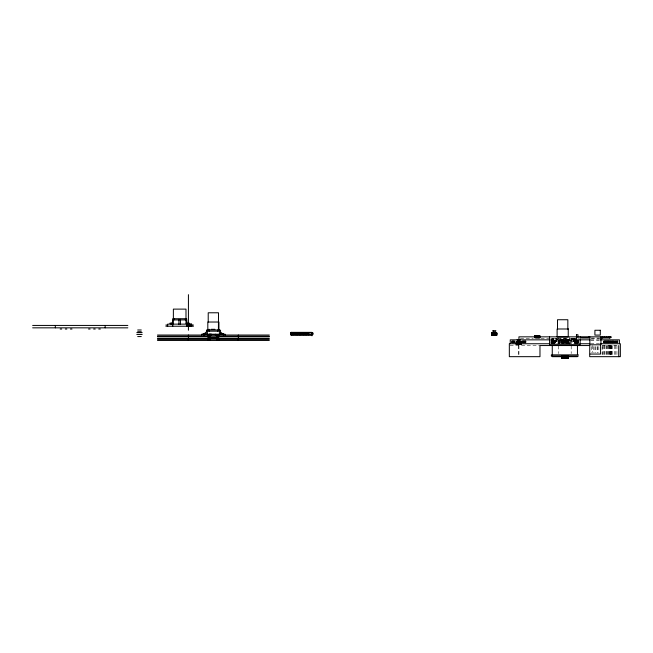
<?xml version="1.0" encoding="UTF-8"?>
<svg xmlns="http://www.w3.org/2000/svg" width="653" height="653" viewBox="0 0 653 653"><rect width="100%" height="100%" fill="white"/><g stroke="black" fill="none" stroke-linecap="round" stroke-linejoin="round"><path stroke-width="0.49" stroke-dasharray="3.27 2.45" d="M559.776 343.454L559.776 340.45M560.078 343.454L560.078 340.45M561.58 343.454L561.58 340.45M561.653 343.454L561.653 340.45M571.742 338.344L571.195 343.747M590.883 338.042L599.821 338.042M520.441 338.344L533.297 338.344M540.97 338.344L575.913 338.344M591.398 338.344L599.462 338.344M563.09 338.695L566.682 338.695M552.871 339.544L551.067 339.544L551.067 338.344M576.852 339.544L578.656 339.544M550.871 339.846L578.811 339.846M590.655 339.846L599.299 339.846M550.871 340.45L578.901 340.45M590.655 340.45L599.299 340.45M550.773 340.613L555.736 340.907L550.773 340.907M568.192 340.613L561.58 340.613L568.192 340.907M578.729 340.613L574.036 340.907L578.844 340.907M554.968 341.348L557.597 341.65L557.67 345.551M574.795 341.348L572.175 341.65L572.093 345.551M550.773 343.013L555.736 343.315L550.773 343.315M568.192 343.013L561.58 343.013L568.192 343.315M578.77 343.013L574.036 343.013L578.729 343.315M550.871 343.454L578.795 343.454M590.655 343.454L599.299 343.454M510.042 345.551L539.974 345.551M602.107 345.551L617.934 345.551M558.576 343.747L557.972 336.842M617.86 340.907L617.86 343.013M617.828 340.907L617.787 343.013M617.607 340.907L617.697 343.013M617.485 340.907L617.485 343.013M617.346 340.907L617.346 343.013M617.281 340.907L617.24 343.013M617.003 340.907L617.003 343.013M616.93 345.551L616.93 354.644M616.799 340.907L616.767 343.013M616.514 340.907L616.522 343.013M616.285 340.907L616.35 343.013M616.122 340.907L616.114 343.013M615.967 340.907L615.967 343.013M615.861 340.907L615.869 343.013M615.714 343.013L615.706 340.907L615.608 343.013M615.722 345.551L615.722 354.644M615.379 340.907L615.355 343.013M615.11 340.907L615.085 343.013M614.759 340.907L614.791 343.013M614.489 340.907L614.563 343.013M614.302 340.907L614.293 343.013M614.31 345.551L614.31 354.644M614.057 340.907L614.171 343.013M613.934 340.907L613.918 343.013M613.812 340.907L613.804 343.013M613.387 340.907L613.371 343.013M613.159 340.907L613.167 343.013M612.987 340.907L612.979 343.013M612.93 340.907L612.93 343.013M612.685 340.907L612.726 343.013L612.563 340.907M612.718 345.551L612.718 354.644M612.53 340.907L612.538 343.013M612.31 340.907L612.334 343.013M612.228 340.907L612.236 343.013M612.049 340.907L612.098 343.013M611.967 340.907L612 343.013M611.575 340.907L611.575 343.013M611.379 340.907L611.396 343.013M611.33 345.551L611.33 354.644M611.265 340.907L611.265 343.013M611.249 345.551L611.249 354.644M611.135 340.907L611.143 343.013M611.045 340.907L610.963 343.013M610.996 345.551L610.996 354.644M610.824 340.907L610.833 343.013M610.726 340.744L610.694 343.013M610.726 345.551L610.726 356.669M610.522 340.907L610.579 343.013M610.588 345.551L610.588 354.644M610.359 340.907L610.343 343.013M610.155 340.907L610.139 343.013M610.016 343.013L609.82 340.907M610.024 345.551L610.024 354.644M609.641 340.907L609.624 343.013M609.494 340.907L609.461 343.013M609.412 340.907L609.29 343.013M609.298 345.551L609.298 354.644M609.233 340.907L609.265 343.013M609.127 340.907L609.053 343.013M609.012 345.551L609.012 354.644M608.963 340.907L608.955 343.013M608.792 340.907L608.792 343.013M608.727 340.907L608.686 343.013M608.555 340.907L608.547 343.013M608.376 340.907L608.449 343.013M608.433 345.551L608.433 354.644M608.286 340.907L608.302 343.013M608.163 340.907L608.065 343.013M608.025 340.907L608.025 343.013M607.902 340.907L607.853 343.013M607.731 340.907L607.747 343.013M607.551 340.907L607.641 343.013M607.396 340.907L607.461 343.013M607.412 345.551L607.412 354.644M607.282 340.907L607.266 343.013M607.127 340.907L607.151 343.013M606.996 340.907L607.004 343.013M606.923 340.907L606.898 343.013M606.931 345.551L606.931 354.644M606.751 340.907L606.71 343.013M606.58 343.013L606.572 340.907L606.515 343.013M606.327 340.907L606.343 343.013M606.278 340.907L606.27 343.013M606.27 345.551L606.27 354.644M606.025 340.907L606.025 343.013M605.992 343.013L605.886 340.907L605.804 343.013M605.69 340.907L605.682 343.013M605.576 340.907L605.478 343.013M605.372 340.907L605.396 343.013M605.282 340.907L605.282 343.013M605.176 340.907L605.184 343.013M604.988 345.551L604.988 354.644M604.711 340.907L604.768 343.013M604.719 345.551L604.719 354.644M604.605 340.907L604.613 343.013M604.466 340.907L604.474 343.013M604.343 340.907L604.319 343.013M604.172 340.907L604.188 343.013M604.033 340.907L604.017 343.013M603.919 340.907L603.886 343.013M603.756 340.907L603.747 343.013M603.601 345.551L603.601 354.644M602.393 345.551L602.393 354.644M602.107 346.563L602.107 354.644M598.834 346.563L598.834 352.628M597.471 346.563L597.471 352.628M597.095 346.563L597.095 352.628M595.291 346.563L595.291 352.628M594.916 346.563L594.916 352.628M593.455 346.563L593.455 352.628M592.312 345.551L592.312 352.628M591.577 346.563L591.577 352.628M578.607 340.907L578.607 343.013M578.493 340.907L578.534 343.013M578.378 340.907L578.37 343.013M578.231 338.344L578.231 339.544M578.223 340.907L578.199 343.013M578.117 340.907L578.117 343.013M577.872 340.907L577.864 343.013M577.603 340.907L577.636 343.013M577.366 340.907L577.342 343.013M577.072 340.907L577.072 343.013M577.015 340.907L577.015 343.013M576.852 338.344L576.852 340.45M576.689 338.344L576.689 340.45M576.55 340.907L576.55 343.013M576.428 340.907L576.419 343.013M576.313 340.907L576.305 343.013M576.175 338.344L576.175 340.45M576.199 340.907L576.175 343.013M576.068 340.907L576.068 343.013M575.84 340.613L575.84 343.315M575.807 339.846L575.807 340.45M575.66 340.907L575.62 343.013M575.424 340.907L575.407 343.013M575.366 338.344L575.391 340.45M575.366 340.907L575.375 343.013M575.187 340.907L575.179 343.013M575.081 340.907L575.081 343.013M574.983 340.907L574.934 343.013M574.795 340.45L574.82 343.013M574.722 338.344L574.722 340.45M574.64 340.907L574.64 343.013M574.501 340.907L574.485 343.013M574.395 340.907L574.354 343.013L574.305 338.344M574.15 338.344L574.15 339.242L555.572 339.242L555.572 338.344M573.848 338.344L573.848 340.45M573.546 338.344L573.546 339.242M573.595 340.45L573.595 341.348M573.31 338.344L573.31 339.544L556.47 339.544L556.47 338.344M573.293 340.45L573.293 341.348M573.179 338.344L573.179 339.242M573.073 338.344L572.999 341.348M572.836 338.344L572.836 340.45M572.403 338.344L572.403 339.544M572.216 338.344L572.216 339.242M571.497 340.45L571.497 343.454M571.204 338.344L571.204 339.544M571.195 345.853L571.195 353.542M570.591 339.846L570.591 344.653M569.996 340.45L569.996 343.454M569.694 336.842L569.694 344.653M569.016 339.846L569.016 343.69M568.11 340.45L568.192 343.454M567.955 340.907L568.028 343.013M567.832 343.013L567.849 340.907L567.718 343.013M567.588 339.593L567.588 343.527M567.424 340.907L567.465 343.013M567.286 340.907L567.245 343.013M567.147 340.907L567.245 343.013M567.082 340.907L566.984 343.013M566.796 340.907L566.812 343.013M566.6 340.907L566.592 343.013M566.388 339.846L566.388 340.45M566.388 340.613L566.388 343.315M566.045 340.907L566.086 343.013M565.914 340.907L565.922 343.013M565.784 338.695L565.784 339.593M565.767 340.907L565.759 343.013M565.637 339.242L565.637 343.249M565.506 343.013L565.506 340.907L565.416 343.013M565.155 340.907L565.18 343.013M564.91 340.907L564.886 343.013M564.616 340.907L564.616 343.013M564.314 340.907L564.314 343.013M564.135 339.242L564.135 343.249M563.98 338.695L563.98 339.593M564.004 340.907L564.094 343.013M563.963 340.907L563.857 343.013M563.735 340.907L563.719 343.013M563.604 340.907L563.612 343.013M563.457 340.907L563.457 343.013M563.384 339.846L563.384 340.45M563.384 340.613L563.384 343.315M563.164 340.907L563.196 343.013M562.919 340.907L562.968 343.013M562.78 340.907L562.788 343.013M562.625 340.907L562.723 343.013M562.486 343.013L562.527 340.907L562.364 343.013M562.331 340.907L562.257 343.013M562.184 339.593L562.184 343.527M562.045 340.907L562.045 343.013M561.849 343.013L561.833 340.907L561.792 343.013M560.756 339.846L560.756 343.69M560.078 337.74L560.094 343.69M559.172 339.846L559.172 343.69M558.576 338.344L558.576 339.544M558.576 345.853L558.576 353.542M558.274 340.45L558.274 343.454M557.556 338.344L557.556 339.242M557.376 338.344L557.376 339.544M556.772 339.846L556.772 341.348M556.593 338.344L556.593 339.242M556.47 340.45L556.47 341.348M556.168 338.344L556.168 339.242M556.168 340.45L556.168 341.348M555.572 339.846L555.548 343.013M555.54 340.907L555.458 343.013M555.376 340.907L555.303 343.013M555.14 343.013L555.197 340.907L555.05 343.013M554.968 340.45L554.952 343.013M554.789 340.907L554.789 343.013M554.617 340.907L554.626 343.013M554.528 340.907L554.577 343.013M554.356 340.907L554.356 343.013M554.144 340.907L554.152 343.013M553.932 340.613L553.932 343.315M553.842 340.907L553.85 343.013M553.768 338.344L553.768 340.45M553.695 340.907L553.695 343.013M553.63 340.907L553.622 343.013M553.466 340.907L553.458 343.013M553.287 340.907L553.287 343.013M553.205 340.907L553.205 343.013M553.018 340.907L553.05 343.013M552.871 338.344L552.871 340.45M552.96 340.907L552.952 343.013M552.446 338.344L552.446 339.544M552.43 340.907L552.422 343.013M552.16 340.907L552.16 343.013M552.136 340.907L552.103 343.013M551.899 343.013L551.907 340.907L551.834 343.013M551.646 340.907L551.638 343.013M551.483 338.344L551.483 339.544M551.556 340.907L551.548 343.013M551.401 340.907L551.401 343.013M551.279 340.907L551.271 343.013M551.156 340.907L551.148 343.013M551.001 340.907L551.001 343.013M525.673 340.907L525.714 343.013M525.559 340.907L525.608 343.013M525.363 340.907L525.461 343.013M525.241 340.907L525.241 343.013M525.094 340.907L525.2 343.013M525.028 343.013L524.988 340.907L524.93 343.013M524.751 340.907L524.759 343.013M524.563 340.907L524.547 343.013L524.416 340.907M524.392 340.907L524.302 343.013M524.22 340.907L524.253 343.013M524.106 340.907L524.106 343.013M523.894 340.907L523.869 343.013M523.812 340.907L523.714 343.013M523.633 340.907L523.673 343.013M523.535 340.907L523.453 343.013L523.42 340.907M523.208 340.907L523.192 343.013M523.11 340.907L523.135 343.013M522.955 340.907L522.98 343.013M522.775 340.907L522.841 343.013M522.71 340.907L522.694 343.013M522.539 340.907L522.571 343.013M522.433 340.907L522.424 343.013M518.939 345.551L518.939 354.644M518.343 345.551L518.343 354.644M515.037 340.907L515.029 343.013M514.776 340.907L514.768 343.013M514.507 340.907L514.531 343.013M514.238 340.907L514.205 343.013M514.172 340.907L514.18 343.013M513.723 340.907L513.715 343.013M513.633 340.907L513.585 343.013M513.47 340.907L513.478 343.013M513.356 340.907L513.34 343.013M513.234 340.907L513.225 343.013M513.038 340.907L513.005 343.013M512.785 340.907L512.825 343.013M512.581 340.907L512.572 343.013M512.54 340.907L512.532 343.013M512.344 340.907L512.401 343.013M512.246 340.907L512.148 343.013M512.099 340.907L512.099 343.013M511.96 340.907L511.96 343.013M511.821 340.907L511.805 343.013M613.657 343.013L613.657 340.907L613.616 343.013M604.939 343.013L604.947 340.907L604.898 343.013M576.811 343.013L576.811 340.907L576.746 343.013M575.954 340.45L575.954 339.846L575.946 340.45M552.699 343.013L552.732 340.907L552.683 343.013M525.902 343.013L525.902 340.907L525.869 343.013M513.935 343.013L513.935 340.907L513.903 343.013"/><path stroke-width="0.98" d="M203.475 335.038L203.475 334.197M204.675 335.038L204.675 334.197M211.499 335.038L211.499 334.197M215.286 335.038L215.286 334.197M223.302 335.038L223.302 334.197M290.601 334.622L290.732 332.965L290.601 334.622L312.722 334.622L312.697 332.965L312.305 334.614M291.344 334.622L291.344 332.965M291.964 334.614L292.234 332.965M293.026 334.622L293.001 332.965M293.826 334.622L293.826 332.965M294.56 334.622L294.609 332.965M295.189 334.614L295.189 332.965M296.013 332.965L295.923 334.622L296.087 332.965M296.527 334.622L296.527 332.965L296.609 334.622M296.976 334.622L296.976 332.965M300.617 332.965L300.617 334.622L300.674 332.965M301.213 334.614L301.213 332.965M302.666 334.614L302.666 332.965M303.857 334.622L303.857 332.965M305.547 334.622L305.547 332.965M308.045 334.622L308.045 332.965M311.546 334.622L311.546 332.965M311.865 334.614L312.232 332.965L311.971 335.789M312.436 334.622L312.436 332.965M206.756 334.197L207.336 333.748L207.36 329.994M299.441 332.965L299.441 334.614M292.405 332.965L292.405 334.614M173.371 319.929L185.991 319.929M169.772 323.235L172.392 322.933L172.776 318.721L186.668 318.737L186.97 322.933L189.599 323.235M165.862 325.031L167.666 325.031M191.647 325.031L193.451 325.031M32.65 325.431L127.841 325.431M165.862 326.239L193.451 326.239M32.65 327.839L127.841 327.839M60.166 329.039L61.725 329.039M65.3 329.039L66.859 329.039M70.434 329.039L71.993 329.039M88.547 329.039L90.106 329.039M93.648 329.039L95.216 329.039M98.758 329.039L100.325 329.039M208.797 329.3L209.221 329.3M211.05 329.3L214.943 329.3M218.42 329.3L218.518 312.779L208.217 312.779L208.217 322.027M137.685 329.994L141.277 329.994M492.403 330.891L495.978 330.891M207.376 331.193L219.359 331.193M137.685 331.732L141.277 331.732M311.767 332.361L291.05 332.361L291.05 332.965M136.779 332.638L142.183 332.638M290.601 332.965L312.722 332.965L312.305 332.965M491.505 332.997L496.892 332.997M203.165 333.593L204.952 333.593M221.783 333.593L223.571 333.593M209.409 334.14L210.911 334.14M136.779 334.467L142.183 334.467M308.738 334.467L311.742 334.467M576.395 334.736L577.97 334.736L577.97 337.74M157.479 335.038L269.305 335.038M491.505 335.095L496.892 335.095M311.767 335.218L291.05 335.218L291.05 334.622M534.676 335.642L539.998 335.642L539.998 337.74L534.676 337.74L534.701 335.642M157.479 336.238L207.785 336.238M209.776 336.238L216.959 336.238M219 336.238L269.305 336.238M137.693 336.573L141.277 336.573M157.479 336.842L210.111 336.842M216.682 336.842L269.305 336.842M535.305 336.842L518.939 336.842L518.939 339.772M539.974 336.842L611.053 336.842L611.053 337.438L600.621 337.438M588.941 337.438L580.46 337.438L580.46 336.842M209.515 337.625L217.563 337.625M600.621 338.042L610.008 338.042L610.008 337.438M209.515 338.23L217.563 338.23M157.479 338.646L210.111 338.646M216.682 338.646L269.305 338.646M157.479 339.242L207.785 339.242M209.776 339.242L216.959 339.242M219 339.242L269.305 339.242M550.144 339.846L510.254 339.846L510.254 343.69M579.611 339.846L589.953 339.846M600.213 339.846L619.428 339.846L619.428 343.69M516.988 339.952L520.555 339.952M157.479 340.45L269.305 340.45M521.437 342.05L516.107 342.05L516.164 344.155M516.499 343.747L509.332 343.747L509.332 356.669L539.974 356.669L539.974 345.551L589.757 345.551L589.692 356.669L620.35 356.669L620.35 343.747L600.18 343.747M521.355 343.747L549.85 343.747M579.766 343.747L589.969 343.747M516.107 344.155L521.437 344.155M590.23 354.057L600.564 354.057L600.564 344.8M578.354 354.865L551.369 354.865L551.369 356.065L578.354 356.065M577.456 356.669L552.267 356.669L552.267 356.065M561.556 358.032L568.159 358.032M561.556 358.334L568.159 358.334M291.964 332.965L292.103 334.622M293.63 332.965L293.63 334.614M297.18 332.965L297.18 334.614M303.686 332.965L303.686 334.614M306.453 332.965L306.453 334.614M308.771 332.965L308.771 334.614M219.979 334.197L219.4 333.748L219.375 329.994M618.726 345.551L618.726 356.669M610.8 336.842L610.8 337.438M609.943 336.842L609.943 337.438M609.78 337.438L609.78 338.042M608.596 336.842L608.596 337.438M606.833 336.842L606.833 337.438M604.776 336.842L604.776 337.438M602.85 336.842L602.85 337.438M602.572 336.842L602.572 338.042M600.948 336.842L600.948 344.8L589.839 344.8L589.839 336.842M588.941 336.842L588.941 338.042L581.505 338.042L581.505 337.438M580.158 336.842L580.158 344.653L549.565 344.653L549.565 336.842M577.456 345.551L577.456 354.473M576.468 334.736L576.468 337.74M567.971 355.926L568.004 358.032M567.841 328.99L567.841 319.733L557.507 319.733L557.507 328.99M567.922 355.926L567.89 358.032M567.694 355.926L567.735 358.032M567.571 355.926L567.563 358.032M567.433 355.926L567.392 358.032M567.253 355.926L567.253 358.032M567.212 355.926L567.212 358.032M567.008 355.926L567.049 358.032M566.771 355.926L566.78 358.032M566.355 355.926L566.355 358.032M566.273 355.926L566.29 358.032M566.127 355.926L566.053 358.032M566.012 355.926L565.89 358.032M565.71 355.926L565.629 358.032M565.474 358.032L565.474 355.926L565.384 358.032M565.114 355.926L565.155 358.032M564.853 355.926L564.878 358.032M564.559 355.926L564.527 358.032M564.331 355.926L564.257 358.032M564.07 355.926L564.07 358.032M563.98 355.926L563.939 358.032M563.825 358.032L563.71 355.926L563.58 358.032M563.384 355.926L563.425 358.032M563.172 355.926L563.164 358.032M563.139 355.926L563.139 358.032M562.927 358.032L562.943 355.926L562.755 358.032M562.698 355.926L562.698 358.032M562.592 358.032L562.494 355.926L562.453 358.032M562.306 358.032L562.233 355.926L562.151 358.032M562.013 355.926L562.004 358.032M561.8 358.032L561.825 355.926L561.711 358.032M552.267 345.551L552.267 354.473M539.533 335.642L539.623 337.74M539.256 335.642L539.256 337.74M539.141 335.642L539.141 337.74M538.864 335.642L538.896 337.74M538.766 335.642L538.766 337.74M538.66 335.642L538.66 337.74M538.243 335.642L538.243 337.74M537.974 335.642L537.933 337.74M537.786 335.642L537.786 337.74M537.476 335.642L537.476 337.74M537.19 335.642L537.19 337.74M536.888 335.642L536.888 337.74M536.733 335.642L536.693 337.74M536.431 335.642L536.431 337.74M536.007 335.642L536.007 337.74M535.901 335.642L535.901 337.74M535.77 335.642L535.77 337.74M535.052 335.642L535.052 337.74M521.412 344.155L521.412 342.05L521.314 344.155M521.257 342.05L521.2 344.155M521.094 342.05L521.118 344.155M520.939 342.05L520.972 344.155M520.735 342.05L520.743 344.155M520.653 342.05L520.612 344.155L520.58 342.05M520.368 342.05L520.368 344.155M520.278 342.05L520.294 344.155M520.049 342.05L520.098 344.155M519.919 342.05L519.919 344.155M519.821 344.155L519.788 342.05L519.739 344.155M519.6 339.952L519.551 344.155M519.413 342.05L519.413 344.155M519.315 342.05L519.315 344.155M519.217 342.05L519.225 344.155M518.964 344.155L518.964 342.05L518.882 344.155M518.776 342.05L518.776 344.155M518.67 342.05L518.588 344.155M518.36 342.05L518.327 344.155M518.237 342.05L518.139 344.155M518.049 342.05L518 344.155M517.943 339.952L517.943 342.05M517.813 342.05L517.731 344.155M517.633 342.05L517.633 344.155M517.503 342.05L517.454 344.155M517.184 342.05L517.184 344.155M516.972 342.05L516.939 344.155L516.809 342.05M516.58 342.05L516.621 344.155M516.458 342.05L516.384 344.155M516.237 342.05L516.294 344.155M496.835 335.095L496.827 332.997L496.672 335.095M496.631 332.997L496.582 335.095M496.158 332.997L496.158 335.095M496.027 332.997L496.002 335.095L495.954 332.997M495.79 335.095L495.692 332.997L495.627 335.095M495.521 332.997L495.472 335.095M495.341 332.997L495.341 335.095M495.243 332.997L495.186 335.095M495.023 330.891L495.023 332.997M494.925 332.997L494.966 335.095M494.835 332.997L494.835 335.095M494.639 332.997L494.607 335.095M494.378 332.997L494.345 335.095L494.199 332.997M494.092 332.997L494.092 335.095M494.052 332.997L494.011 335.095M493.782 332.997L493.782 335.095M493.66 332.997L493.75 335.095M493.554 332.997L493.554 335.095M493.472 332.997L493.423 335.095M493.366 330.891L493.366 332.997M493.235 332.997L493.186 335.095M493.048 332.997L493.048 335.095M492.876 332.997L492.925 335.095M492.762 335.095L492.697 332.997L492.672 335.095M492.427 332.997L492.435 335.095L492.313 332.997M492.223 332.997L492.223 335.095M492.052 335.095L492.019 332.997L491.954 335.095M491.848 332.997L491.782 335.095M491.652 335.095L491.636 332.997L491.554 335.095M312.232 332.965L312.232 334.622M308.469 332.965L308.469 334.622M301.27 332.965L301.27 334.622M300.037 332.965L300.037 334.622M295.303 332.965L295.303 334.622M293.581 332.965L293.581 334.622M291.352 332.361L291.352 335.218M238.361 335.038L238.361 340.45M225.105 335.038L225.105 334.197L201.671 334.197L201.671 335.038M221.783 334.197L221.783 332.997L220.575 332.997L220.559 330.434L219.979 329.994L206.601 330.01L206.16 332.997L204.952 332.997L204.952 334.197M221.179 332.997L221.179 334.197M219.294 335.038L219.294 336.842M219.294 338.646L219.294 340.45M218.926 329.994L218.926 322.027L207.809 322.027L207.809 329.994M218.559 335.038L218.559 340.45M217.571 329.994L217.571 331.193M217.041 335.038L217.041 336.842M217.041 338.646L217.041 340.45M216.755 335.038L216.755 340.45M210.029 335.038L210.029 340.45M209.164 329.994L209.164 331.193M208.225 335.038L208.225 340.45M207.491 335.038L207.491 336.842M207.491 338.646L207.491 340.45M205.556 332.997L205.556 334.197M191.647 326.239L191.647 324.133L167.666 324.133L167.666 326.239M191.484 324.133L191.484 326.239M190.97 324.133L190.97 326.239M190.162 324.133L190.162 326.239M189.101 324.133L189.101 326.239M188.423 294.666L188.423 330.23M188.423 335.038L188.423 340.45M188.097 323.235L188.097 324.133M187.868 324.133L187.868 326.239M186.603 326.239L186.603 324.133L185.991 323.529L185.991 309.114L173.371 309.114L173.371 323.529L172.776 324.133L172.776 326.239M185.387 318.721L185.387 319.929M180.432 319.325L180.432 324.337M178.93 319.325L178.93 324.337M173.976 318.721L173.976 319.929M171.274 323.235L171.274 324.133M170.972 323.235L170.972 324.133M105.157 325.431L105.157 327.839M55.334 325.431L55.334 327.839M292.83 332.965L292.854 334.622L292.862 332.965M297.678 332.965L297.678 334.622L297.678 332.965M297.776 332.965L297.776 334.622L297.784 332.965M298.372 332.965L298.372 334.622L298.388 332.965M299.18 332.965L299.18 334.622L299.18 332.965M299.915 332.965L299.915 334.622L299.915 332.965M300.764 332.965L300.764 334.622L300.764 332.965M303.049 332.965L303.049 334.622L303.049 332.965M303.212 332.965L303.212 334.622L303.212 332.965M304.608 332.965L304.608 334.622L304.608 332.965M305.849 332.965L305.841 334.622L305.849 332.965M306.053 332.965L306.094 334.622L306.053 332.965M306.779 332.965L306.779 334.622L306.779 332.965M308.224 332.965L308.224 334.622L308.224 332.965M312.673 332.965L312.673 334.622L312.624 332.965M568.232 328.99L557.115 328.99L557.115 336.948L568.232 336.948L568.232 328.99M600.303 330.263L594.916 330.263L594.899 335.095L600.303 335.095L600.303 330.263M566.584 358.032L566.567 355.926L566.535 358.032M517.339 344.155L517.339 342.05L517.274 344.155M496.394 335.095L496.427 332.997L496.337 335.095"/></g></svg>
